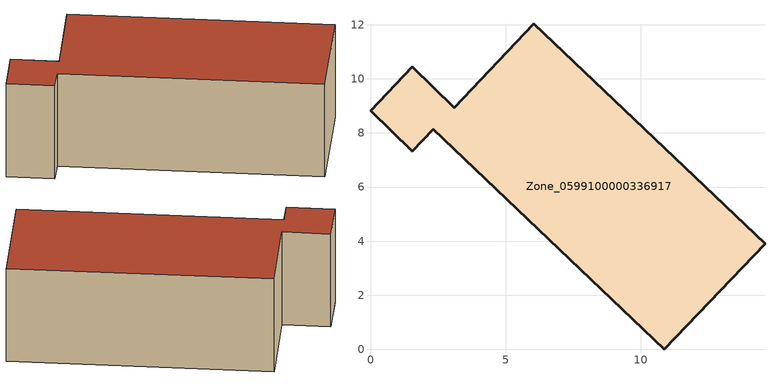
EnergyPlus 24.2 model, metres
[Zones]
Zone_0599100000336917
 floor ground (C_G): 1.55,7.33 0,8.82 1.55,10.44 3.09,8.94 6.04,12.04 14.59,3.91 10.86,0 2.32,8.13 z3.2
 wall outside (C_F): 3.09,8.94 1.55,10.44 0,8.82 1.55,7.33 2.32,8.13 10.86,0 14.59,3.91 6.04,12.04 3.09,8.94 z3.2:7.85
 roof outside (C_R): 14.59,3.91 6.04,12.04 3.09,8.94 1.55,10.44 0,8.82 1.55,7.33 2.32,8.13 10.86,0 z7.85
[BUILDING]
Pand.0599100000336917: North Axis=0; Terrain=City; Loads Convergence Tolerance Value=0.04; Temperature Convergence Tolerance Value=0.4; Solar Distribution=FullExterior; Maximum Number of Warmup Days=25; Minimum Number of Warmup Days=1
[Site:Location]
Rotterdam.The.Hague.AP_ZH_NLD Design_Conditions: Latitude=51.96; Longitude=4.45; Time Zone=1; Elevation=-4.5
[SITE:GROUNDTEMPERATURE:BUILDINGSURFACE]
18, 18, 18, 18, 18, 18, 18, 18, 18, 18, 18, 18
[MATERIAL] Thermal Absorptance=0.9; Solar Absorptance=0.7; Visible Absorptance=0.7
Name | Roughness | Thickness | Conductivity | Density | Specific Heat
G.TI.1975-1991 | MediumSmooth | 0.15 | 0.288461 | 540 | 1210
F.TI.1975-1991 | Rough | 0.3 | 0.230769 | 1920 | 840
R.TI.1975-1991 | MediumRough | 0.2 | 0.153846 | 1500 | 1000
[CONSTRUCTION]
C_G: G.TI.1975-1991
C_F: F.TI.1975-1991
C_R: R.TI.1975-1991
[ZONE]
Zone_0599100000336917: Type=1; Multiplier=1; Ceiling Height=Autocalculate; Volume=Autocalculate; Floor Area=autocalculate; Part of Total Floor Area=Yes
[ZONEINFILTRATION:DESIGNFLOWRATE]
Infil_Zone_0599100000336917: Zone or ZoneList or Space or SpaceList=Zone_0599100000336917; Schedule=AlwaysOn; Design Flow Rate Calculation Method=Flow/Area; Flow Rate per Floor Area=0.003; Constant Term Coefficient=1; Temperature Term Coefficient=0; Velocity Term Coefficient=0; Velocity Squared Term Coefficient=0
[HVACTEMPLATE:ZONE:IDEALLOADSAIRSYSTEM]
Zone_0599100000336917: Maximum Heating Supply Air Temperature=50; Minimum Cooling Supply Air Temperature=13; Maximum Heating Supply Air Humidity Ratio=0.0156; Minimum Cooling Supply Air Humidity Ratio=0.0077; Heating Limit=NoLimit; Cooling Limit=NoLimit; Dehumidification Control Type=ConstantSensibleHeatRatio; Cooling Sensible Heat Ratio=0.7; Dehumidification Setpoint=60; Humidification Control Type=None; Humidification Setpoint=30; Outdoor Air Method=None; Outdoor Air Flow Rate per Person=0.00944; Outdoor Air Flow Rate per Zone Floor Area=0; Outdoor Air Flow Rate per Zone=0; Demand Controlled Ventilation Type=None; Outdoor Air Economizer Type=NoEconomizer; Heat Recovery Type=None; Sensible Heat Recovery Effectiveness=0.7; Latent Heat Recovery Effectiveness=0.65
[ZONECONTROL:THERMOSTAT]
ThermostatControl_Zone_0599100000336917: Zone or ZoneList=Zone_0599100000336917; Control Type Schedule=DualSetpointControlType; Control 1=Thermostat_Zone_0599100000336917; Temperature Difference Between Cutout And Setpoint=0
[THERMOSTATSETPOINT:DUALSETPOINT]
Thermostat_Zone_0599100000336917: Heating Setpoint Temperature Schedule=HeatingSetpoint_Zone_0599100000336917; Cooling Setpoint Temperature Schedule=CoolingSetpoint_Zone_0599100000336917
[SCHEDULE:COMPACT]
HeatingSetpoint_Zone_0599100000336917: Through: 12/31, For: AllDays, Until: 24:00, 21
CoolingSetpoint_Zone_0599100000336917: Through: 12/31, For: AllDays, Until: 24:00, 24
DualSetpointControlType: Through: 12/31, For: AllDays, Until: 24:00, 4
AlwaysOn: Through: 12/31, For: AllDays, Until: 24:00, 1
